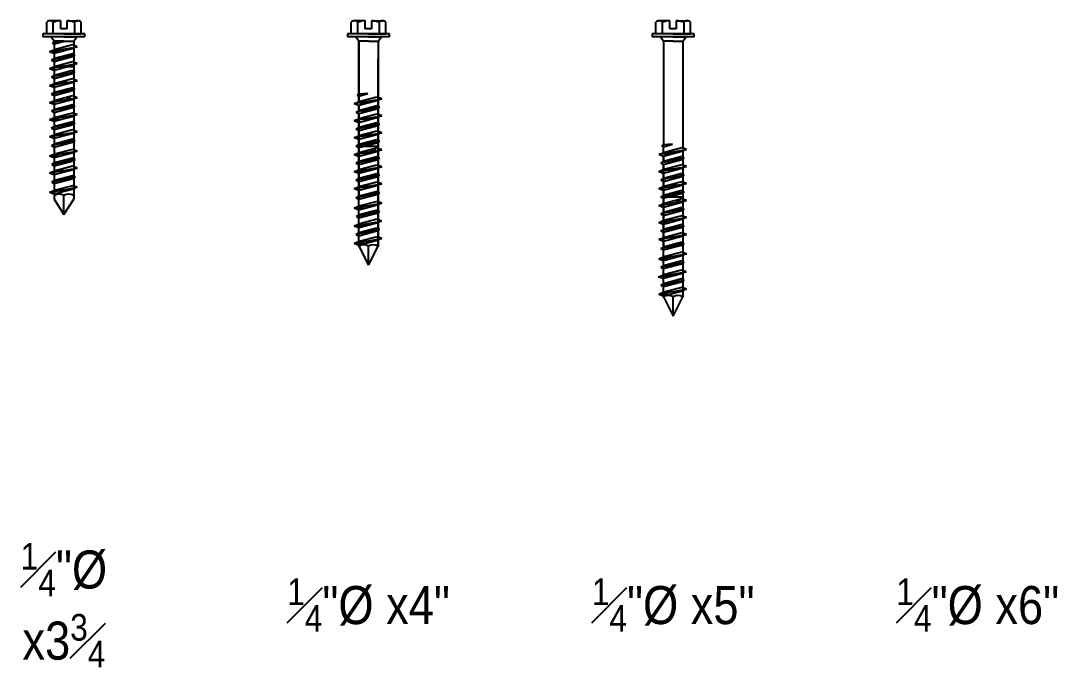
# Model space of a CAD drawing. Header units: inches. Extents: x -2661 to 42767, y -1222 to 9099.
# Drawn here: x 1382.69 to 1392.9, y 1267.38 to 1273.74 of the extents above; entities that cross this region are included whole.
import ezdxf

# ---------------------------------------------------------------- set-up
doc = ezdxf.new("R2010")
doc.units = ezdxf.units.IN
doc.header["$LTSCALE"] = 12
doc.header["$MEASUREMENT"] = 0
doc.layers.add('S-ANNO-NOTE', color=4, linetype='CONTINUOUS')
doc.layers.add('S-SIMPSON', color=2, linetype='CONTINUOUS')
doc.styles.add('Arial', font='arial.ttf', dxfattribs={"width": 0.85})

# ---------------------------------------------------------------- blocks, each defined once
blk = doc.blocks.new('TTN25134HSS')
at = {"layer": 'S-SIMPSON'}
for p, q in [((-0.17, 0.031), (-0.17, 0.143)), ((-0.17, 0.031), (-0.17, 0.117)), ((-0.032, 0.159), (-0.138, 0.159)), ((-0.106, 0.031), (-0.106, 0.143)), ((-0.032, 0.08), (-0.032, 0.159)), ((0.03, 0.159), (0.03, 0.08)), ((0.03, 0.159), (0.137, 0.159)), ((0.105, 0.143), (0.105, 0.031)), ((0.137, 0.159), (0.137, 0.159)), ((0.169, 0.031), (0.169, 0.143)), ((0.207, 0.031), (-0.207, 0.031)), ((-0.207, 0.031), (-0.207, 0)), ((0.207, 0), (-0.207, 0)), ((0, 0.031), (-0.17, 0.031)), ((0.169, 0.031), (-0.17, 0.031)), ((0, 0), (-0.128, 0)), ((-0.096, -0.041), (-0.128, 0)), ((0.03, 0.08), (-0.032, 0.08)), ((0, 0.031), (0.17, 0.031)), ((0, 0), (0.128, 0)), ((0.096, -0.041), (0.128, 0)), ((0.207, 0), (0.207, 0.031)), ((-0.113, -0.061), (-0.096, -0.051)), ((-0.113, -0.061), (-0.096, -0.07)), ((0, -0.041), (-0.096, -0.041)), ((-0.096, -0.041), (-0.096, -1.6)), ((-0.006, -0.045), (-0.096, -0.051)), ((-0.096, -0.07), (-0.006, -0.045)), ((0.083, -0.08), (-0.096, -0.127)), ((-0.046, -0.128), (0.129, -0.097)), ((0, -0.041), (0.096, -0.041)), ((0.129, -0.097), (0.083, -0.08)), ((0.129, -0.097), (0.083, -0.114)), ((0.096, -0.041), (0.096, -1.6)), ((-0.142, -0.144), (-0.096, -0.127)), ((-0.142, -0.144), (-0.089, -0.135)), ((-0.142, -0.144), (-0.096, -0.161)), ((-0.096, -0.161), (0.083, -0.114)), ((0.083, -0.166), (-0.096, -0.213)), ((-0.096, -0.242), (0.083, -0.195)), ((-0.089, -0.135), (-0.07, -0.121)), ((-0.063, -0.152), (-0.089, -0.135)), ((-0.07, -0.121), (-0.063, -0.152)), ((-0.046, -0.128), (-0.07, -0.121)), ((-0.069, -0.217), (-0.051, -0.201)), ((-0.046, -0.128), (-0.063, -0.152)), ((-0.051, -0.201), (-0.044, -0.229)), ((-0.027, -0.208), (-0.051, -0.201)), ((0.108, -0.18), (-0.027, -0.208)), ((0.108, -0.18), (0.083, -0.166)), ((0.108, -0.18), (0.083, -0.195)), ((-0.142, -0.312), (-0.096, -0.295)), ((-0.142, -0.312), (-0.05, -0.296)), ((-0.121, -0.228), (-0.096, -0.213)), ((-0.069, -0.217), (-0.121, -0.228)), ((-0.121, -0.228), (-0.096, -0.242)), ((0.083, -0.247), (-0.096, -0.295)), ((-0.096, -0.329), (0.083, -0.281)), ((0.089, -0.295), (-0.096, -0.295)), ((-0.044, -0.229), (-0.069, -0.217)), ((-0.05, -0.296), (-0.032, -0.278)), ((-0.05, -0.296), (-0.024, -0.309)), ((-0.027, -0.208), (-0.044, -0.229)), ((-0.032, -0.278), (-0.024, -0.309)), ((-0.007, -0.288), (-0.032, -0.278)), ((-0.007, -0.288), (-0.024, -0.309)), ((-0.007, -0.288), (0.129, -0.264)), ((0.129, -0.264), (0.083, -0.247)), ((0.129, -0.264), (0.083, -0.281)), ((-0.142, -0.312), (-0.096, -0.329)), ((-0.03, -0.377), (-0.121, -0.395)), ((-0.121, -0.395), (-0.096, -0.381)), ((-0.121, -0.395), (-0.096, -0.41)), ((0.083, -0.333), (-0.096, -0.381)), ((-0.096, -0.41), (0.083, -0.362)), ((-0.012, -0.359), (-0.03, -0.377)), ((-0.005, -0.386), (-0.03, -0.377)), ((-0.012, -0.359), (-0.005, -0.386)), ((0.012, -0.368), (-0.012, -0.359)), ((0.012, -0.368), (-0.005, -0.386)), ((0.108, -0.348), (0.012, -0.368)), ((0.108, -0.348), (0.083, -0.333)), ((0.108, -0.348), (0.083, -0.362)), ((-0.142, -0.479), (-0.011, -0.456)), ((-0.142, -0.479), (-0.096, -0.462)), ((-0.142, -0.479), (-0.096, -0.496)), ((0.083, -0.415), (-0.096, -0.462)), ((-0.096, -0.496), (0.083, -0.448)), ((0.083, -0.501), (-0.096, -0.548)), ((0.007, -0.435), (-0.011, -0.456)), ((0.014, -0.467), (-0.011, -0.456)), ((0.032, -0.449), (0.007, -0.435)), ((0.007, -0.435), (0.014, -0.467)), ((0.032, -0.449), (0.014, -0.467)), ((0.032, -0.449), (0.129, -0.432)), ((0.129, -0.432), (0.083, -0.415)), ((0.129, -0.432), (0.083, -0.448)), ((0.108, -0.515), (0.083, -0.501)), ((0.009, -0.536), (-0.121, -0.563)), ((-0.121, -0.563), (-0.096, -0.548)), ((-0.121, -0.563), (-0.096, -0.577)), ((-0.096, -0.577), (0.083, -0.53)), ((0.083, -0.582), (-0.096, -0.63)), ((0.026, -0.516), (0.009, -0.536)), ((0.009, -0.536), (0.033, -0.543)), ((0.026, -0.516), (0.033, -0.543)), ((0.051, -0.527), (0.026, -0.516)), ((0.045, -0.592), (0.029, -0.617)), ((0.033, -0.543), (0.051, -0.527)), ((0.045, -0.592), (0.053, -0.624)), ((0.072, -0.609), (0.045, -0.592)), ((0.108, -0.515), (0.051, -0.527)), ((0.072, -0.609), (0.053, -0.624)), ((0.072, -0.609), (0.129, -0.599)), ((0.108, -0.515), (0.083, -0.53)), ((0.129, -0.599), (0.083, -0.582)), ((0.129, -0.599), (0.083, -0.616)), ((-0.142, -0.647), (0.029, -0.617)), ((-0.142, -0.647), (-0.096, -0.63)), ((-0.142, -0.647), (-0.096, -0.663)), ((0.048, -0.695), (-0.121, -0.73)), ((-0.096, -0.663), (0.083, -0.616)), ((0.083, -0.668), (-0.096, -0.716)), ((0.083, -0.668), (-0.096, -0.716)), ((-0.096, -0.745), (0.083, -0.697)), ((0.053, -0.624), (0.029, -0.617)), ((0.065, -0.673), (0.048, -0.695)), ((0.072, -0.7), (0.048, -0.695)), ((0.091, -0.686), (0.065, -0.673)), ((0.065, -0.673), (0.072, -0.7)), ((0.091, -0.686), (0.072, -0.7)), ((0.108, -0.683), (0.083, -0.668)), ((0.108, -0.683), (0.083, -0.697)), ((0.108, -0.683), (0.091, -0.686)), ((-0.142, -0.814), (-0.096, -0.797)), ((-0.142, -0.814), (-0.101, -0.807)), ((-0.142, -0.814), (-0.096, -0.831)), ((-0.121, -0.73), (-0.096, -0.716)), ((-0.121, -0.73), (-0.096, -0.716)), ((-0.121, -0.73), (-0.096, -0.745)), ((-0.082, -0.793), (-0.101, -0.807)), ((-0.072, -0.824), (-0.101, -0.807)), ((0.083, -0.75), (-0.096, -0.797)), ((-0.096, -0.831), (0.083, -0.783)), ((-0.058, -0.799), (-0.082, -0.793)), ((-0.082, -0.793), (-0.072, -0.824)), ((-0.058, -0.799), (-0.072, -0.824)), ((-0.058, -0.799), (0.129, -0.766)), ((0.129, -0.766), (0.083, -0.75)), ((0.129, -0.766), (0.083, -0.783)), ((-0.121, -0.898), (-0.096, -0.883)), ((-0.072, -0.887), (-0.121, -0.898)), ((-0.121, -0.898), (-0.096, -0.912)), ((0.083, -0.836), (-0.096, -0.883)), ((-0.096, -0.912), (0.083, -0.865)), ((0.083, -0.917), (-0.096, -0.965)), ((-0.055, -0.872), (-0.072, -0.887)), ((-0.045, -0.899), (-0.072, -0.887)), ((-0.055, -0.872), (-0.045, -0.899)), ((-0.029, -0.879), (-0.055, -0.872)), ((-0.029, -0.879), (-0.045, -0.899)), ((0.108, -0.85), (-0.029, -0.879)), ((0.108, -0.85), (0.083, -0.836)), ((0.108, -0.85), (0.083, -0.865)), ((0.129, -0.934), (0.083, -0.917)), ((-0.142, -0.981), (-0.045, -0.964)), ((-0.142, -0.981), (-0.096, -0.965)), ((-0.142, -0.981), (-0.096, -0.998)), ((-0.096, -0.998), (0.083, -0.951)), ((0.083, -1.009), (-0.096, -1.057)), ((-0.045, -0.964), (-0.028, -0.947)), ((-0.017, -0.977), (-0.045, -0.964)), ((-0.028, -0.947), (-0.017, -0.977)), ((-0.028, -0.947), (-0.002, -0.957)), ((-0.002, -0.957), (-0.017, -0.977)), ((-0.002, -0.957), (0.129, -0.934)), ((0.065, -1.014), (0.048, -1.036)), ((0.091, -1.028), (0.065, -1.014)), ((0.065, -1.014), (0.072, -1.041)), ((0.129, -0.934), (0.083, -0.951)), ((0.109, -1.024), (0.083, -1.009)), ((0.048, -1.036), (-0.121, -1.071)), ((-0.121, -1.071), (-0.096, -1.057)), ((-0.121, -1.071), (-0.096, -1.057)), ((-0.121, -1.071), (-0.096, -1.086)), ((-0.096, -1.086), (0.083, -1.038)), ((0.084, -1.108), (-0.095, -1.155)), ((0.072, -1.041), (0.048, -1.036)), ((0.091, -1.028), (0.072, -1.041)), ((0.109, -1.024), (0.083, -1.038)), ((0.13, -1.125), (0.084, -1.108)), ((0.109, -1.024), (0.091, -1.028)), ((-0.142, -1.172), (-0.095, -1.155)), ((-0.142, -1.172), (-0.1, -1.165)), ((-0.142, -1.172), (-0.095, -1.189)), ((-0.082, -1.152), (-0.1, -1.165)), ((-0.071, -1.182), (-0.1, -1.165)), ((-0.095, -1.189), (0.084, -1.141)), ((0.084, -1.194), (-0.095, -1.241)), ((-0.095, -1.27), (0.084, -1.223)), ((-0.057, -1.157), (-0.082, -1.152)), ((-0.082, -1.152), (-0.071, -1.182)), ((-0.057, -1.157), (-0.071, -1.182)), ((-0.057, -1.157), (0.13, -1.125)), ((0.109, -1.208), (-0.029, -1.237)), ((0.13, -1.125), (0.084, -1.141)), ((0.109, -1.208), (0.084, -1.194)), ((0.109, -1.208), (0.084, -1.223)), ((-0.142, -1.34), (-0.044, -1.322)), ((-0.142, -1.34), (-0.095, -1.323)), ((-0.12, -1.256), (-0.095, -1.241)), ((-0.071, -1.246), (-0.12, -1.256)), ((-0.12, -1.256), (-0.095, -1.27)), ((0.084, -1.275), (-0.095, -1.323)), ((-0.095, -1.356), (0.084, -1.309)), ((-0.054, -1.23), (-0.071, -1.246)), ((-0.045, -1.257), (-0.071, -1.246)), ((-0.054, -1.23), (-0.045, -1.257)), ((-0.029, -1.237), (-0.054, -1.23)), ((-0.029, -1.237), (-0.045, -1.257)), ((-0.044, -1.322), (-0.028, -1.305)), ((-0.017, -1.335), (-0.044, -1.322)), ((-0.028, -1.305), (-0.017, -1.335)), ((-0.028, -1.305), (-0.001, -1.315)), ((-0.001, -1.315), (-0.017, -1.335)), ((-0.001, -1.315), (0.13, -1.292)), ((0.13, -1.292), (0.084, -1.275)), ((0.13, -1.292), (0.084, -1.309)), ((-0.142, -1.34), (-0.095, -1.356)), ((0.049, -1.395), (-0.12, -1.43)), ((-0.12, -1.43), (-0.095, -1.415)), ((-0.12, -1.43), (-0.095, -1.415)), ((0.084, -1.368), (-0.095, -1.415)), ((-0.095, -1.444), (0.084, -1.397)), ((0.066, -1.372), (0.049, -1.395)), ((0.072, -1.4), (0.049, -1.395)), ((0.091, -1.386), (0.066, -1.372)), ((0.066, -1.372), (0.072, -1.4)), ((0.091, -1.386), (0.072, -1.4)), ((0.109, -1.382), (0.084, -1.368)), ((0.109, -1.382), (0.084, -1.397)), ((0.109, -1.382), (0.091, -1.386)), ((-0.142, -1.53), (-0.096, -1.513)), ((-0.142, -1.53), (-0.045, -1.513)), ((-0.142, -1.53), (-0.096, -1.547)), ((-0.12, -1.43), (-0.095, -1.444)), ((0.083, -1.466), (-0.096, -1.513)), ((-0.096, -1.547), (0.083, -1.499)), ((-0.045, -1.513), (-0.028, -1.495)), ((-0.017, -1.526), (-0.045, -1.513)), ((-0.028, -1.495), (-0.017, -1.526)), ((-0.028, -1.495), (-0.002, -1.505)), ((-0.002, -1.505), (-0.017, -1.526)), ((-0.002, -1.505), (0.129, -1.482)), ((0.129, -1.482), (0.083, -1.466)), ((0.129, -1.482), (0.083, -1.499)), ((-0.096, -1.6), (0, -1.75)), ((0, -1.75), (0, -1.562)), ((0, -1.75), (0.096, -1.6))]:
    blk.add_line(p, q, dxfattribs=at)
for centre, radius, start, end in [((-0.138, 0.118), 0.0409, 38.4863, 141.5137), ((-0.006, -0.15), 0.31, 94.731, 108.7748), ((0.019, -0.082), 0.241, 69.1889, 87.2601), ((0.137, 0.118), 0.0408, 38.4345, 141.636), ((-0.048, -1.637), 0.089, 57.3808, 122.6192), ((0.048, -1.637), 0.089, 57.3808, 122.6192)]:
    blk.add_arc(centre, radius, start, end, dxfattribs=at)
blk = doc.blocks.new('TTN25214HSS')
at = {"layer": 'S-SIMPSON'}
for p, q in [((-0.17, 0.031), (-0.17, 0.143)), ((-0.17, 0.031), (-0.17, 0.117)), ((-0.032, 0.159), (-0.138, 0.159)), ((-0.106, 0.031), (-0.106, 0.143)), ((-0.032, 0.08), (-0.032, 0.159)), ((0.03, 0.159), (0.03, 0.08)), ((0.03, 0.159), (0.137, 0.159)), ((0.105, 0.143), (0.105, 0.031)), ((0.137, 0.159), (0.137, 0.159)), ((0.169, 0.031), (0.169, 0.143)), ((0.207, 0.031), (-0.207, 0.031)), ((-0.207, 0.031), (-0.207, 0)), ((0.207, 0), (-0.207, 0)), ((0, 0.031), (-0.17, 0.031)), ((0.169, 0.031), (-0.17, 0.031)), ((0, 0), (-0.128, 0)), ((-0.096, -0.041), (-0.128, 0)), ((0.03, 0.08), (-0.032, 0.08)), ((0, 0.031), (0.17, 0.031)), ((0, 0), (0.128, 0)), ((0.096, -0.041), (0.128, 0)), ((0.207, 0), (0.207, 0.031)), ((0, -0.041), (-0.096, -0.041)), ((-0.096, -0.041), (-0.096, -0.641)), ((-0.096, -0.641), (-0.096, -0.041)), ((0, -0.041), (0.096, -0.041)), ((0.096, -0.041), (0.096, -0.598)), ((0.096, -2.062), (0.095, -0.217)), ((-0.113, -0.574), (-0.096, -0.564)), ((-0.113, -0.574), (-0.096, -0.583)), ((-0.006, -0.558), (-0.096, -0.564)), ((-0.096, -0.583), (-0.006, -0.558)), ((-0.096, -0.641), (-0.096, -0.563)), ((-0.096, -0.641), (-0.096, -0.563)), ((0.083, -0.593), (-0.096, -0.641)), ((-0.046, -0.641), (0.13, -0.61)), ((0.13, -0.61), (0.083, -0.593)), ((0.13, -0.61), (0.096, -0.622)), ((-0.142, -0.657), (-0.096, -0.641)), ((-0.142, -0.657), (-0.089, -0.648)), ((-0.142, -0.657), (-0.096, -0.674)), ((-0.096, -0.674), (0.083, -0.627)), ((-0.096, -0.674), (-0.096, -0.727)), ((-0.096, -0.727), (-0.096, -0.674)), ((-0.096, -0.727), (-0.096, -0.674)), ((-0.096, -0.727), (-0.096, -0.674)), ((0.083, -0.679), (-0.096, -0.727)), ((-0.096, -0.756), (0.083, -0.708)), ((-0.089, -0.648), (-0.07, -0.634)), ((-0.063, -0.665), (-0.089, -0.648)), ((-0.07, -0.634), (-0.063, -0.665)), ((-0.046, -0.641), (-0.07, -0.634)), ((-0.069, -0.73), (-0.051, -0.715)), ((-0.046, -0.641), (-0.063, -0.665)), ((-0.051, -0.715), (-0.044, -0.742)), ((-0.026, -0.721), (-0.051, -0.715)), ((0.108, -0.694), (-0.026, -0.721)), ((0.096, -0.622), (0.083, -0.627)), ((0.108, -0.694), (0.083, -0.679)), ((0.108, -0.694), (0.083, -0.708)), ((0.096, -0.622), (0.096, -0.686)), ((0.096, -0.701), (0.096, -0.765)), ((-0.142, -0.825), (-0.096, -0.808)), ((-0.142, -0.825), (-0.05, -0.809)), ((-0.121, -0.741), (-0.096, -0.727)), ((-0.069, -0.73), (-0.121, -0.741)), ((-0.121, -0.741), (-0.096, -0.756)), ((-0.096, -0.756), (-0.096, -1.6)), ((-0.095, -2.063), (-0.096, -0.756)), ((-0.095, -2.063), (-0.096, -0.756)), ((-0.095, -2.063), (-0.096, -0.756)), ((0.083, -0.76), (-0.096, -0.808)), ((-0.096, -0.842), (0.083, -0.794)), ((-0.044, -0.742), (-0.069, -0.73)), ((-0.05, -0.809), (-0.032, -0.791)), ((-0.05, -0.809), (-0.024, -0.823)), ((-0.026, -0.721), (-0.044, -0.742)), ((-0.032, -0.791), (-0.024, -0.823)), ((-0.007, -0.801), (-0.032, -0.791)), ((-0.007, -0.801), (-0.024, -0.823)), ((-0.007, -0.801), (0.13, -0.777)), ((0.13, -0.777), (0.083, -0.76)), ((0.13, -0.777), (0.083, -0.794)), ((0.096, -0.789), (0.096, -2.062)), ((-0.142, -0.825), (-0.096, -0.842)), ((-0.03, -0.89), (-0.121, -0.909)), ((-0.121, -0.909), (-0.096, -0.894)), ((-0.121, -0.909), (-0.096, -0.923)), ((0.083, -0.846), (-0.096, -0.894)), ((-0.096, -0.923), (0.083, -0.875)), ((-0.012, -0.872), (-0.03, -0.89)), ((-0.005, -0.899), (-0.03, -0.89)), ((-0.012, -0.872), (-0.005, -0.899)), ((0.013, -0.881), (-0.012, -0.872)), ((0.013, -0.881), (-0.005, -0.899)), ((0.108, -0.861), (0.013, -0.881)), ((0.108, -0.861), (0.083, -0.846)), ((0.108, -0.861), (0.083, -0.875)), ((-0.142, -0.992), (-0.01, -0.969)), ((-0.142, -0.992), (-0.096, -0.975)), ((-0.142, -0.992), (-0.096, -1.009)), ((0.083, -0.928), (-0.096, -0.975)), ((-0.096, -1.009), (0.083, -0.961)), ((0.083, -1.014), (-0.096, -1.061)), ((0.007, -0.948), (-0.01, -0.969)), ((0.014, -0.98), (-0.01, -0.969)), ((0.032, -0.962), (0.007, -0.948)), ((0.007, -0.948), (0.014, -0.98)), ((0.032, -0.962), (0.014, -0.98)), ((0.032, -0.962), (0.13, -0.945)), ((0.13, -0.945), (0.083, -0.928)), ((0.13, -0.945), (0.083, -0.961)), ((0.108, -1.028), (0.083, -1.014)), ((0.009, -1.049), (-0.121, -1.076)), ((-0.121, -1.076), (-0.096, -1.061)), ((-0.121, -1.076), (-0.096, -1.09)), ((-0.096, -1.09), (0.083, -1.043)), ((-0.096, -1.076), (0.096, -1.076)), ((0.083, -1.095), (-0.096, -1.143)), ((0.027, -1.029), (0.009, -1.049)), ((0.009, -1.049), (0.033, -1.056)), ((0.027, -1.029), (0.033, -1.056)), ((0.052, -1.04), (0.027, -1.029)), ((0.045, -1.105), (0.029, -1.13)), ((0.033, -1.056), (0.052, -1.04)), ((0.045, -1.105), (0.053, -1.137)), ((0.072, -1.122), (0.045, -1.105)), ((0.108, -1.028), (0.052, -1.04)), ((0.072, -1.122), (0.053, -1.137)), ((0.072, -1.122), (0.13, -1.112)), ((0.108, -1.028), (0.083, -1.043)), ((0.13, -1.112), (0.083, -1.095)), ((0.13, -1.112), (0.083, -1.129)), ((-0.142, -1.16), (0.029, -1.13)), ((-0.142, -1.16), (-0.096, -1.143)), ((-0.142, -1.16), (-0.096, -1.176)), ((0.048, -1.208), (-0.121, -1.243)), ((-0.096, -1.176), (0.083, -1.129)), ((0.083, -1.181), (-0.096, -1.229)), ((0.083, -1.181), (-0.096, -1.229)), ((-0.096, -1.258), (0.083, -1.21)), ((0.053, -1.137), (0.029, -1.13)), ((0.065, -1.186), (0.048, -1.208)), ((0.072, -1.213), (0.048, -1.208)), ((0.091, -1.199), (0.065, -1.186)), ((0.065, -1.186), (0.072, -1.213)), ((0.091, -1.199), (0.072, -1.213)), ((0.108, -1.196), (0.083, -1.181)), ((0.108, -1.196), (0.083, -1.21)), ((0.108, -1.196), (0.091, -1.199)), ((-0.142, -1.327), (-0.096, -1.31)), ((-0.142, -1.327), (-0.1, -1.32)), ((-0.142, -1.327), (-0.096, -1.344)), ((-0.121, -1.243), (-0.096, -1.229)), ((-0.121, -1.243), (-0.096, -1.229)), ((-0.121, -1.243), (-0.096, -1.258)), ((-0.082, -1.307), (-0.1, -1.32)), ((-0.071, -1.337), (-0.1, -1.32)), ((0.083, -1.263), (-0.096, -1.31)), ((-0.096, -1.344), (0.083, -1.296)), ((-0.058, -1.312), (-0.082, -1.307)), ((-0.082, -1.307), (-0.071, -1.337)), ((-0.058, -1.312), (-0.071, -1.337)), ((-0.058, -1.312), (0.13, -1.279)), ((0.13, -1.279), (0.083, -1.263)), ((0.13, -1.279), (0.083, -1.296)), ((-0.121, -1.411), (-0.096, -1.396)), ((-0.072, -1.401), (-0.121, -1.411)), ((-0.121, -1.411), (-0.096, -1.425)), ((0.083, -1.349), (-0.096, -1.396)), ((-0.096, -1.425), (0.083, -1.378)), ((-0.054, -1.385), (-0.072, -1.401)), ((-0.045, -1.412), (-0.072, -1.401)), ((-0.054, -1.385), (-0.045, -1.412)), ((-0.029, -1.392), (-0.054, -1.385)), ((-0.029, -1.392), (-0.045, -1.412)), ((0.108, -1.363), (-0.029, -1.392)), ((0.108, -1.363), (0.083, -1.349)), ((0.108, -1.363), (0.083, -1.378)), ((-0.142, -1.494), (-0.045, -1.477)), ((-0.142, -1.494), (-0.096, -1.478)), ((-0.142, -1.494), (-0.096, -1.511)), ((0.083, -1.43), (-0.096, -1.478)), ((-0.096, -1.511), (0.083, -1.464)), ((0.084, -1.523), (-0.096, -1.57)), ((-0.045, -1.477), (-0.028, -1.46)), ((-0.017, -1.49), (-0.045, -1.477)), ((-0.028, -1.46), (-0.017, -1.49)), ((-0.028, -1.46), (-0.002, -1.47)), ((-0.002, -1.47), (-0.017, -1.49)), ((-0.002, -1.47), (0.13, -1.447)), ((0.065, -1.527), (0.048, -1.55)), ((0.091, -1.541), (0.065, -1.527)), ((0.065, -1.527), (0.072, -1.555)), ((0.13, -1.447), (0.083, -1.43)), ((0.13, -1.447), (0.083, -1.464)), ((0.109, -1.537), (0.084, -1.523)), ((0.048, -1.55), (-0.121, -1.585)), ((-0.121, -1.585), (-0.096, -1.57)), ((-0.121, -1.585), (-0.096, -1.57)), ((-0.121, -1.585), (-0.096, -1.599)), ((-0.096, -1.599), (0.084, -1.552)), ((0.084, -1.621), (-0.095, -1.668)), ((0.072, -1.555), (0.048, -1.55)), ((0.091, -1.541), (0.072, -1.555)), ((0.109, -1.537), (0.084, -1.552)), ((0.13, -1.638), (0.084, -1.621)), ((0.109, -1.537), (0.091, -1.541)), ((-0.141, -1.685), (-0.095, -1.668)), ((-0.141, -1.685), (-0.1, -1.678)), ((-0.141, -1.685), (-0.095, -1.702)), ((-0.082, -1.665), (-0.1, -1.678)), ((-0.071, -1.696), (-0.1, -1.678)), ((-0.095, -1.702), (0.084, -1.654)), ((0.084, -1.707), (-0.095, -1.754)), ((-0.057, -1.67), (-0.082, -1.665)), ((-0.082, -1.665), (-0.071, -1.696)), ((-0.057, -1.67), (-0.071, -1.696)), ((-0.057, -1.67), (0.13, -1.638)), ((0.109, -1.721), (-0.029, -1.75)), ((0.13, -1.638), (0.084, -1.654)), ((0.109, -1.721), (0.084, -1.707)), ((0.109, -1.721), (0.084, -1.736)), ((-0.12, -1.769), (-0.095, -1.754)), ((-0.071, -1.759), (-0.12, -1.769)), ((-0.12, -1.769), (-0.095, -1.783)), ((0.083, -1.797), (-0.097, -1.845)), ((-0.097, -1.878), (0.083, -1.831)), ((-0.095, -1.783), (0.084, -1.736)), ((-0.054, -1.743), (-0.071, -1.759)), ((-0.044, -1.77), (-0.071, -1.759)), ((-0.058, -1.847), (0.129, -1.814)), ((-0.054, -1.743), (-0.044, -1.77)), ((-0.029, -1.75), (-0.054, -1.743)), ((-0.029, -1.75), (-0.044, -1.77)), ((0.129, -1.814), (0.083, -1.797)), ((0.129, -1.814), (0.083, -1.831)), ((-0.143, -1.862), (-0.097, -1.845)), ((-0.143, -1.862), (-0.101, -1.854)), ((-0.143, -1.862), (-0.097, -1.878)), ((-0.122, -1.945), (-0.097, -1.931)), ((-0.073, -1.935), (-0.122, -1.945)), ((-0.083, -1.841), (-0.101, -1.854)), ((-0.072, -1.872), (-0.101, -1.854)), ((0.083, -1.883), (-0.097, -1.931)), ((-0.097, -1.96), (0.083, -1.912)), ((-0.058, -1.847), (-0.083, -1.841)), ((-0.083, -1.841), (-0.072, -1.872)), ((-0.055, -1.92), (-0.073, -1.935)), ((-0.046, -1.946), (-0.073, -1.935)), ((-0.058, -1.847), (-0.072, -1.872)), ((-0.055, -1.92), (-0.046, -1.946)), ((-0.03, -1.926), (-0.055, -1.92)), ((-0.03, -1.926), (-0.046, -1.946)), ((0.108, -1.898), (-0.03, -1.926)), ((0.108, -1.898), (0.083, -1.883)), ((0.108, -1.898), (0.083, -1.912)), ((-0.141, -2.033), (-0.095, -2.016)), ((-0.141, -2.033), (-0.1, -2.026)), ((-0.141, -2.033), (-0.095, -2.05)), ((-0.122, -1.945), (-0.097, -1.96)), ((-0.081, -2.013), (-0.1, -2.026)), ((-0.071, -2.044), (-0.1, -2.026)), ((0.084, -1.969), (-0.095, -2.016)), ((-0.095, -2.05), (0.084, -2.003)), ((-0.057, -2.018), (-0.081, -2.013)), ((-0.081, -2.013), (-0.071, -2.044)), ((-0.057, -2.018), (-0.071, -2.044)), ((-0.057, -2.018), (0.13, -1.986)), ((0.13, -1.986), (0.084, -1.969)), ((0.13, -1.986), (0.084, -2.003)), ((-0.096, -2.062), (0, -2.25)), ((0, -2.25), (0.096, -2.062)), ((0, -2.25), (0, -2.062))]:
    blk.add_line(p, q, dxfattribs=at)
for centre, radius, start, end in [((-0.138, 0.118), 0.0409, 38.4863, 141.5137), ((-0.006, -0.15), 0.31, 94.731, 108.7748), ((0.019, -0.082), 0.241, 69.1889, 87.2601), ((0.137, 0.118), 0.0408, 38.4345, 141.636), ((-0.048, -2.137), 0.089, 57.3808, 122.6192), ((0.048, -2.137), 0.089, 57.3808, 122.6192)]:
    blk.add_arc(centre, radius, start, end, dxfattribs=at)
blk = doc.blocks.new('TTN25234HSS')
at = {"layer": 'S-SIMPSON'}
for p, q in [((-0.17, 0.031), (-0.17, 0.143)), ((-0.17, 0.031), (-0.17, 0.117)), ((-0.032, 0.159), (-0.138, 0.159)), ((-0.106, 0.031), (-0.106, 0.143)), ((-0.032, 0.08), (-0.032, 0.159)), ((0.03, 0.159), (0.03, 0.08)), ((0.03, 0.159), (0.137, 0.159)), ((0.105, 0.143), (0.105, 0.031)), ((0.137, 0.159), (0.137, 0.159)), ((0.169, 0.031), (0.169, 0.143)), ((0.207, 0.031), (-0.207, 0.031)), ((-0.207, 0.031), (-0.207, 0)), ((0.207, 0), (-0.207, 0)), ((0, 0.031), (-0.17, 0.031)), ((0.169, 0.031), (-0.17, 0.031)), ((0, 0), (-0.128, 0)), ((-0.096, -0.041), (-0.128, 0)), ((0.03, 0.08), (-0.032, 0.08)), ((0, 0.031), (0.17, 0.031)), ((0, 0), (0.128, 0)), ((0.096, -0.041), (0.128, 0)), ((0.207, 0), (0.207, 0.031)), ((0, -0.041), (-0.096, -0.041)), ((-0.096, -0.041), (-0.096, -0.641)), ((0, -0.041), (0.096, -0.041)), ((0.096, -0.041), (0.096, -1.097)), ((-0.096, -0.641), (-0.096, -1.063)), ((-0.112, -1.074), (-0.096, -1.064)), ((-0.112, -1.074), (-0.096, -1.083)), ((-0.006, -1.058), (-0.096, -1.064)), ((-0.096, -1.083), (-0.006, -1.058)), ((-0.096, -1.141), (-0.096, -1.063)), ((-0.096, -1.141), (-0.096, -1.063)), ((0.084, -1.093), (-0.096, -1.141)), ((-0.046, -1.141), (0.13, -1.11)), ((0.13, -1.11), (0.084, -1.093)), ((0.096, -1.122), (0.084, -1.127)), ((0.13, -1.11), (0.096, -1.122)), ((0.096, -1.122), (0.096, -1.186)), ((-0.142, -1.157), (-0.096, -1.141)), ((-0.142, -1.157), (-0.089, -1.148)), ((-0.142, -1.157), (-0.096, -1.174)), ((-0.096, -1.174), (0.084, -1.127)), ((-0.096, -1.174), (-0.096, -1.227)), ((-0.096, -1.227), (-0.096, -1.174)), ((-0.096, -1.227), (-0.096, -1.174)), ((-0.096, -1.227), (-0.096, -1.174)), ((0.084, -1.179), (-0.096, -1.227)), ((-0.096, -1.256), (0.084, -1.208)), ((-0.089, -1.148), (-0.07, -1.134)), ((-0.062, -1.165), (-0.089, -1.148)), ((-0.07, -1.134), (-0.062, -1.165)), ((-0.046, -1.141), (-0.07, -1.134)), ((-0.069, -1.23), (-0.05, -1.215)), ((-0.046, -1.141), (-0.062, -1.165)), ((-0.05, -1.215), (-0.044, -1.242)), ((-0.026, -1.221), (-0.05, -1.215)), ((-0.026, -1.221), (-0.044, -1.242)), ((0.109, -1.194), (-0.026, -1.221)), ((0.109, -1.194), (0.084, -1.179)), ((0.109, -1.194), (0.084, -1.208)), ((0.096, -1.201), (0.096, -1.265)), ((-0.142, -1.325), (-0.096, -1.308)), ((-0.142, -1.325), (-0.05, -1.309)), ((-0.142, -1.325), (-0.096, -1.342)), ((-0.121, -1.241), (-0.096, -1.227)), ((-0.069, -1.23), (-0.121, -1.241)), ((-0.121, -1.241), (-0.096, -1.256)), ((-0.096, -1.256), (-0.096, -2.1)), ((-0.095, -2.563), (-0.096, -1.256)), ((-0.095, -2.563), (-0.096, -1.256)), ((-0.095, -2.563), (-0.096, -1.256)), ((0.084, -1.26), (-0.096, -1.308)), ((-0.096, -1.342), (0.084, -1.294)), ((-0.044, -1.242), (-0.069, -1.23)), ((-0.05, -1.309), (-0.032, -1.291)), ((-0.05, -1.309), (-0.024, -1.323)), ((-0.032, -1.291), (-0.024, -1.323)), ((-0.007, -1.301), (-0.032, -1.291)), ((-0.007, -1.301), (-0.024, -1.323)), ((-0.007, -1.301), (0.13, -1.277)), ((0.13, -1.277), (0.084, -1.26)), ((0.13, -1.277), (0.084, -1.294)), ((0.096, -1.289), (0.096, -2.562)), ((-0.03, -1.39), (-0.121, -1.409)), ((-0.121, -1.409), (-0.096, -1.394)), ((-0.121, -1.409), (-0.096, -1.423)), ((0.084, -1.346), (-0.096, -1.394)), ((-0.096, -1.423), (0.084, -1.375)), ((0.084, -1.428), (-0.096, -1.475)), ((-0.012, -1.372), (-0.03, -1.39)), ((-0.005, -1.399), (-0.03, -1.39)), ((-0.012, -1.372), (-0.005, -1.399)), ((0.013, -1.381), (-0.012, -1.372)), ((0.013, -1.381), (-0.005, -1.399)), ((0.109, -1.361), (0.013, -1.381)), ((0.109, -1.361), (0.084, -1.346)), ((0.109, -1.361), (0.084, -1.375)), ((0.13, -1.445), (0.084, -1.428)), ((-0.142, -1.492), (-0.01, -1.469)), ((-0.142, -1.492), (-0.096, -1.475)), ((-0.142, -1.492), (-0.096, -1.509)), ((-0.096, -1.509), (0.084, -1.461)), ((0.084, -1.514), (-0.096, -1.561)), ((0.007, -1.448), (-0.01, -1.469)), ((0.015, -1.48), (-0.01, -1.469)), ((0.033, -1.462), (0.007, -1.448)), ((0.007, -1.448), (0.015, -1.48)), ((0.027, -1.529), (0.009, -1.549)), ((0.033, -1.462), (0.015, -1.48)), ((0.027, -1.529), (0.033, -1.556)), ((0.052, -1.54), (0.027, -1.529)), ((0.033, -1.462), (0.13, -1.445)), ((0.109, -1.528), (0.052, -1.54)), ((0.13, -1.445), (0.084, -1.461)), ((0.109, -1.528), (0.084, -1.514)), ((0.109, -1.528), (0.084, -1.543)), ((-0.142, -1.66), (0.029, -1.63)), ((0.009, -1.549), (-0.121, -1.576)), ((-0.121, -1.576), (-0.096, -1.561)), ((-0.121, -1.576), (-0.096, -1.59)), ((-0.096, -1.59), (0.084, -1.543)), ((0.084, -1.595), (-0.096, -1.643)), ((-0.096, -1.676), (0.084, -1.629)), ((-0.095, -1.576), (0.096, -1.576)), ((0.009, -1.549), (0.033, -1.556)), ((0.046, -1.605), (0.029, -1.63)), ((0.053, -1.637), (0.029, -1.63)), ((0.033, -1.556), (0.052, -1.54)), ((0.046, -1.605), (0.053, -1.637)), ((0.072, -1.622), (0.046, -1.605)), ((0.072, -1.622), (0.053, -1.637)), ((0.072, -1.622), (0.13, -1.612)), ((0.13, -1.612), (0.084, -1.595)), ((0.13, -1.612), (0.084, -1.629)), ((-0.142, -1.66), (-0.096, -1.643)), ((-0.142, -1.66), (-0.096, -1.676)), ((0.048, -1.708), (-0.121, -1.743)), ((-0.121, -1.743), (-0.096, -1.729)), ((-0.121, -1.743), (-0.096, -1.729)), ((0.084, -1.681), (-0.096, -1.729)), ((0.084, -1.681), (-0.096, -1.729)), ((-0.096, -1.758), (0.084, -1.71)), ((0.065, -1.686), (0.048, -1.708)), ((0.072, -1.713), (0.048, -1.708)), ((0.091, -1.699), (0.065, -1.686)), ((0.065, -1.686), (0.072, -1.713)), ((0.091, -1.699), (0.072, -1.713)), ((0.109, -1.696), (0.084, -1.681)), ((0.109, -1.696), (0.084, -1.71)), ((0.109, -1.696), (0.091, -1.699)), ((-0.142, -1.827), (-0.096, -1.81)), ((-0.142, -1.827), (-0.1, -1.82)), ((-0.142, -1.827), (-0.096, -1.844)), ((-0.121, -1.743), (-0.096, -1.758)), ((-0.082, -1.807), (-0.1, -1.82)), ((-0.071, -1.837), (-0.1, -1.82)), ((0.084, -1.763), (-0.096, -1.81)), ((-0.096, -1.844), (0.084, -1.796)), ((-0.057, -1.812), (-0.082, -1.807)), ((-0.082, -1.807), (-0.071, -1.837)), ((-0.057, -1.812), (-0.071, -1.837)), ((-0.057, -1.812), (0.13, -1.779)), ((0.13, -1.779), (0.084, -1.763)), ((0.13, -1.779), (0.084, -1.796)), ((-0.121, -1.911), (-0.096, -1.896)), ((-0.072, -1.901), (-0.121, -1.911)), ((-0.121, -1.911), (-0.096, -1.925)), ((0.084, -1.849), (-0.096, -1.896)), ((-0.096, -1.925), (0.084, -1.878)), ((0.084, -1.93), (-0.096, -1.978)), ((-0.054, -1.885), (-0.072, -1.901)), ((-0.045, -1.912), (-0.072, -1.901)), ((-0.054, -1.885), (-0.045, -1.912)), ((-0.029, -1.892), (-0.054, -1.885)), ((-0.029, -1.892), (-0.045, -1.912)), ((0.109, -1.863), (-0.029, -1.892)), ((0.109, -1.863), (0.084, -1.849)), ((0.109, -1.863), (0.084, -1.878)), ((0.13, -1.947), (0.084, -1.93)), ((-0.142, -1.994), (-0.044, -1.977)), ((-0.142, -1.994), (-0.096, -1.978)), ((-0.142, -1.994), (-0.096, -2.011)), ((-0.096, -2.011), (0.084, -1.964)), ((0.084, -2.023), (-0.095, -2.07)), ((-0.044, -1.977), (-0.028, -1.96)), ((-0.017, -1.99), (-0.044, -1.977)), ((-0.028, -1.96), (-0.017, -1.99)), ((-0.028, -1.96), (-0.002, -1.97)), ((-0.002, -1.97), (-0.017, -1.99)), ((-0.002, -1.97), (0.13, -1.947)), ((0.066, -2.027), (0.049, -2.05)), ((0.091, -2.041), (0.066, -2.027)), ((0.066, -2.027), (0.072, -2.055)), ((0.091, -2.041), (0.072, -2.055)), ((0.13, -1.947), (0.084, -1.964)), ((0.109, -2.037), (0.084, -2.023)), ((0.109, -2.037), (0.084, -2.052)), ((0.109, -2.037), (0.091, -2.041)), ((0.049, -2.05), (-0.12, -2.085)), ((-0.12, -2.085), (-0.095, -2.07)), ((-0.12, -2.085), (-0.095, -2.07)), ((-0.12, -2.085), (-0.095, -2.099)), ((-0.095, -2.099), (0.084, -2.052)), ((-0.095, -2.563), (-0.095, -2.063)), ((0.084, -2.121), (-0.095, -2.168)), ((-0.057, -2.17), (0.13, -2.138)), ((0.072, -2.055), (0.049, -2.05)), ((0.13, -2.138), (0.084, -2.121)), ((0.13, -2.138), (0.084, -2.154)), ((-0.141, -2.185), (-0.095, -2.168)), ((-0.141, -2.185), (-0.099, -2.178)), ((-0.141, -2.185), (-0.095, -2.202)), ((-0.081, -2.165), (-0.099, -2.178)), ((-0.07, -2.196), (-0.099, -2.178)), ((-0.095, -2.202), (0.084, -2.154)), ((0.084, -2.207), (-0.095, -2.254)), ((-0.095, -2.283), (0.084, -2.236)), ((-0.057, -2.17), (-0.081, -2.165)), ((-0.081, -2.165), (-0.07, -2.196)), ((-0.054, -2.243), (-0.071, -2.259)), ((-0.057, -2.17), (-0.07, -2.196)), ((-0.054, -2.243), (-0.044, -2.27)), ((-0.028, -2.25), (-0.054, -2.243)), ((0.109, -2.221), (-0.028, -2.25)), ((0.109, -2.221), (0.084, -2.207)), ((0.109, -2.221), (0.084, -2.236)), ((-0.143, -2.362), (-0.096, -2.345)), ((-0.12, -2.269), (-0.095, -2.254)), ((-0.071, -2.259), (-0.12, -2.269)), ((-0.12, -2.269), (-0.095, -2.283)), ((-0.083, -2.341), (-0.101, -2.354)), ((0.083, -2.297), (-0.096, -2.345)), ((-0.096, -2.378), (0.083, -2.331)), ((-0.058, -2.347), (-0.083, -2.341)), ((-0.083, -2.341), (-0.072, -2.372)), ((-0.058, -2.347), (-0.072, -2.372)), ((-0.044, -2.27), (-0.071, -2.259)), ((-0.058, -2.347), (0.129, -2.314)), ((-0.028, -2.25), (-0.044, -2.27)), ((0.129, -2.314), (0.083, -2.297)), ((0.129, -2.314), (0.083, -2.331)), ((-0.143, -2.362), (-0.101, -2.354)), ((-0.143, -2.362), (-0.096, -2.378)), ((-0.121, -2.445), (-0.096, -2.431)), ((-0.072, -2.435), (-0.121, -2.445)), ((-0.121, -2.445), (-0.096, -2.46)), ((-0.072, -2.372), (-0.101, -2.354)), ((0.083, -2.383), (-0.096, -2.431)), ((-0.096, -2.46), (0.083, -2.412)), ((-0.055, -2.42), (-0.072, -2.435)), ((-0.045, -2.446), (-0.072, -2.435)), ((-0.055, -2.42), (-0.045, -2.446)), ((-0.03, -2.426), (-0.055, -2.42)), ((-0.03, -2.426), (-0.045, -2.446)), ((0.108, -2.398), (-0.03, -2.426)), ((0.108, -2.398), (0.083, -2.383)), ((0.108, -2.398), (0.083, -2.412)), ((-0.141, -2.533), (-0.095, -2.516)), ((-0.141, -2.533), (-0.099, -2.526)), ((-0.141, -2.533), (-0.095, -2.55)), ((-0.081, -2.513), (-0.099, -2.526)), ((-0.07, -2.544), (-0.099, -2.526)), ((0.084, -2.469), (-0.095, -2.516)), ((-0.095, -2.55), (0.084, -2.503)), ((-0.056, -2.518), (-0.081, -2.513)), ((-0.081, -2.513), (-0.07, -2.544)), ((-0.056, -2.518), (-0.07, -2.544)), ((-0.056, -2.518), (0.131, -2.486)), ((0.131, -2.486), (0.084, -2.469)), ((0.131, -2.486), (0.084, -2.503)), ((-0.096, -2.562), (0, -2.75)), ((0, -2.75), (0.096, -2.562)), ((0, -2.75), (0, -2.562))]:
    blk.add_line(p, q, dxfattribs=at)
for centre, radius, start, end in [((-0.138, 0.118), 0.0409, 38.4863, 141.5137), ((-0.006, -0.15), 0.31, 94.731, 108.7748), ((0.019, -0.082), 0.241, 69.1889, 87.2601), ((0.137, 0.118), 0.0408, 38.4345, 141.636), ((-0.048, -2.637), 0.089, 57.3808, 122.6192), ((0.048, -2.637), 0.089, 57.3808, 122.6192)]:
    blk.add_arc(centre, radius, start, end, dxfattribs=at)

msp = doc.modelspace()

# ---------------------------------------------------------------- block references
at = {"layer": 'S-SIMPSON'}
for name, p in [('TTN25134HSS', (1383.11556, 1273.58505)), ('TTN25214HSS', (1386.11556, 1273.58505)), ('TTN25234HSS', (1389.11556, 1273.58505))]:
    msp.add_blockref(name, p, dxfattribs=at)

# ---------------------------------------------------------------- texts
at = {"layer": 'S-ANNO-NOTE', "color": 191, "char_height": 0.375, "width": 1.5434442, "attachment_point": 5, "style": 'Arial'}
for s, insert in [('\\A1;{\\H0.7x;\\S1#4;}"%%C x3{\\H0.7x;\\S3#4;}', (1383.11556, 1267.98902)), ('\\A1;{\\H0.7x;\\S1#4;}"%%C x4"', (1386.11556, 1267.98902)), ('\\A1;{\\H0.7x;\\S1#4;}"%%C x5"', (1389.11556, 1267.98902)), ('\\A1;{\\H0.7x;\\S1#4;}"%%C x6"', (1392.11556, 1267.98902))]:
    msp.add_mtext(s, dxfattribs=dict(at, insert=insert))

doc.saveas('drawing.dxf')
